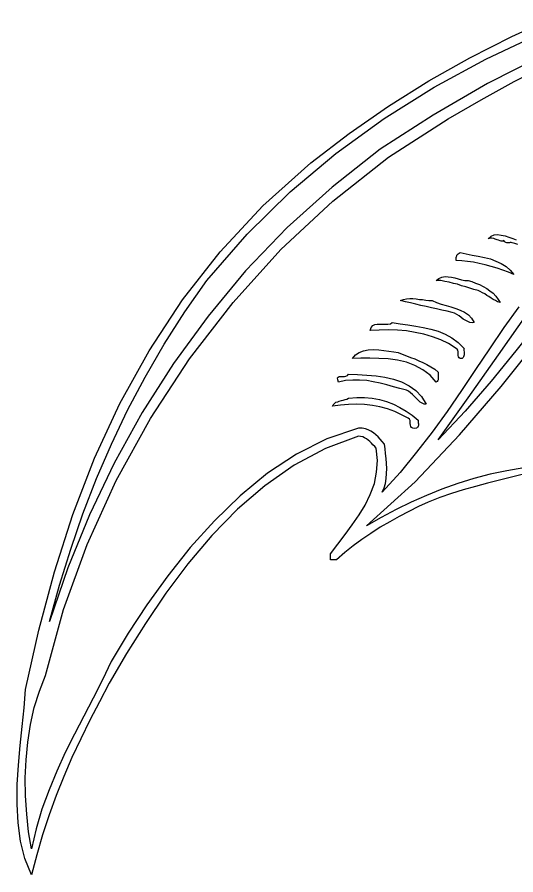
# Model space of a CAD drawing. Extents: x 0.02 to 8.75, y 0.03 to 7.03.
# Drawn here: x 0.144 to 1.8, y 3.397 to 6.245 of the extents above; entities that cross this region are included whole.
import ezdxf

# ---------------------------------------------------------------- set-up
doc = ezdxf.new("R2010")
doc.units = 0
doc.layers.add('1', color=7, linetype='Continuous')

msp = doc.modelspace()

# ---------------------------------------------------------------- linework, layer by layer
for points in [[(1.826, 4.728), (1.786, 4.718), (1.746, 4.708), (1.706, 4.698), (1.666, 4.687), (1.626, 4.675), (1.587, 4.663), (1.548, 4.65), (1.509, 4.635), (1.477, 4.62), (1.445, 4.604), (1.413, 4.587), (1.382, 4.569), (1.35, 4.551), (1.319, 4.531), (1.289, 4.511), (1.26, 4.49), (1.232, 4.467), (1.205, 4.443), (1.185, 4.443), (1.185, 4.463), (1.209, 4.495), (1.233, 4.527), (1.257, 4.559), (1.28, 4.592), (1.3, 4.625), (1.317, 4.66), (1.331, 4.697), (1.338, 4.734), (1.341, 4.773), (1.337, 4.814), (1.332, 4.819), (1.326, 4.825), (1.321, 4.83), (1.316, 4.836), (1.31, 4.84), (1.304, 4.845), (1.298, 4.848), (1.292, 4.851), (1.285, 4.853), (1.278, 4.854), (1.168, 4.813), (1.064, 4.757), (0.967, 4.689), (0.876, 4.611), (0.791, 4.524), (0.711, 4.43), (0.638, 4.332), (0.57, 4.232), (0.507, 4.132), (0.45, 4.033), (0.417, 3.972), (0.385, 3.911), (0.355, 3.849), (0.326, 3.787), (0.299, 3.724), (0.274, 3.66), (0.25, 3.596), (0.228, 3.53), (0.209, 3.464), (0.192, 3.397), (0.17, 3.451), (0.155, 3.509), (0.147, 3.57), (0.144, 3.632), (0.144, 3.697), (0.148, 3.761), (0.154, 3.826), (0.161, 3.89), (0.167, 3.952), (0.172, 4.013), (0.216, 4.209), (0.268, 4.403), (0.329, 4.594), (0.401, 4.781), (0.485, 4.962), (0.582, 5.137), (0.693, 5.306), (0.818, 5.466), (0.96, 5.618), (1.119, 5.761), (1.247, 5.859), (1.377, 5.949), (1.511, 6.033), (1.648, 6.11), (1.787, 6.181), (1.929, 6.245)], [(1.807, 5.49), (1.797, 5.493), (1.788, 5.496), (1.785, 5.497), (1.782, 5.497), (1.779, 5.496), (1.776, 5.496), (1.773, 5.496), (1.77, 5.496), (1.767, 5.497), (1.765, 5.498), (1.763, 5.5), (1.761, 5.503), (1.757, 5.501), (1.752, 5.501), (1.748, 5.502), (1.743, 5.504), (1.738, 5.506), (1.732, 5.508), (1.727, 5.51), (1.721, 5.511), (1.715, 5.511), (1.708, 5.509), (1.718, 5.518), (1.729, 5.522), (1.74, 5.523), (1.752, 5.521), (1.765, 5.519), (1.777, 5.514), (1.79, 5.51), (1.802, 5.506)], [(1.794, 5.39), (1.776, 5.398), (1.757, 5.405), (1.738, 5.411), (1.718, 5.417), (1.699, 5.423), (1.679, 5.427), (1.66, 5.431), (1.64, 5.434), (1.621, 5.436), (1.602, 5.437), (1.602, 5.441), (1.602, 5.444), (1.602, 5.447), (1.603, 5.45), (1.604, 5.453), (1.605, 5.455), (1.607, 5.457), (1.609, 5.459), (1.612, 5.461), (1.615, 5.463), (1.635, 5.459), (1.655, 5.455), (1.675, 5.451), (1.696, 5.447), (1.716, 5.442), (1.734, 5.435), (1.752, 5.427), (1.768, 5.417), (1.782, 5.405), (1.794, 5.39)], [(1.748, 5.298), (1.74, 5.3), (1.733, 5.304), (1.725, 5.308), (1.718, 5.312), (1.711, 5.317), (1.704, 5.321), (1.697, 5.326), (1.69, 5.33), (1.682, 5.334), (1.675, 5.337), (1.661, 5.341), (1.648, 5.345), (1.634, 5.349), (1.62, 5.353), (1.607, 5.358), (1.593, 5.361), (1.579, 5.365), (1.565, 5.367), (1.551, 5.37), (1.536, 5.37), (1.545, 5.377), (1.555, 5.382), (1.566, 5.384), (1.576, 5.383), (1.587, 5.382), (1.598, 5.379), (1.609, 5.376), (1.62, 5.373), (1.631, 5.371), (1.642, 5.37), (1.654, 5.367), (1.667, 5.362), (1.68, 5.357), (1.692, 5.351), (1.704, 5.344), (1.714, 5.336), (1.725, 5.328), (1.734, 5.318), (1.742, 5.308), (1.748, 5.298)], [(1.662, 5.231), (1.655, 5.23), (1.648, 5.231), (1.641, 5.234), (1.634, 5.238), (1.626, 5.242), (1.619, 5.248), (1.612, 5.253), (1.604, 5.258), (1.597, 5.262), (1.589, 5.264), (1.572, 5.269), (1.555, 5.272), (1.537, 5.276), (1.52, 5.28), (1.503, 5.284), (1.485, 5.288), (1.468, 5.292), (1.451, 5.296), (1.434, 5.3), (1.417, 5.304), (1.427, 5.308), (1.437, 5.31), (1.448, 5.311), (1.458, 5.311), (1.469, 5.31), (1.48, 5.308), (1.49, 5.307), (1.501, 5.305), (1.512, 5.304), (1.523, 5.304), (1.537, 5.298), (1.552, 5.292), (1.569, 5.287), (1.585, 5.283), (1.601, 5.278), (1.616, 5.272), (1.63, 5.265), (1.643, 5.256), (1.653, 5.245), (1.662, 5.231)], [(1.629, 5.145), (1.628, 5.142), (1.628, 5.138), (1.629, 5.134), (1.629, 5.131), (1.629, 5.127), (1.629, 5.124), (1.628, 5.12), (1.627, 5.117), (1.625, 5.115), (1.622, 5.112), (1.616, 5.112), (1.612, 5.114), (1.61, 5.117), (1.609, 5.121), (1.609, 5.125), (1.609, 5.13), (1.609, 5.134), (1.608, 5.139), (1.606, 5.142), (1.602, 5.145), (1.577, 5.161), (1.551, 5.173), (1.524, 5.184), (1.495, 5.192), (1.466, 5.198), (1.437, 5.203), (1.407, 5.206), (1.377, 5.207), (1.347, 5.206), (1.317, 5.205), (1.32, 5.214), (1.325, 5.221), (1.332, 5.224), (1.34, 5.225), (1.348, 5.225), (1.358, 5.225), (1.367, 5.225), (1.375, 5.225), (1.384, 5.227), (1.39, 5.231), (1.416, 5.227), (1.442, 5.223), (1.468, 5.219), (1.493, 5.215), (1.518, 5.209), (1.543, 5.202), (1.566, 5.192), (1.588, 5.18), (1.609, 5.165), (1.629, 5.145)], [(1.543, 5.066), (1.542, 5.062), (1.542, 5.059), (1.543, 5.055), (1.543, 5.051), (1.543, 5.048), (1.543, 5.044), (1.542, 5.041), (1.541, 5.038), (1.539, 5.035), (1.536, 5.033), (1.516, 5.056), (1.492, 5.074), (1.465, 5.088), (1.437, 5.099), (1.407, 5.106), (1.376, 5.11), (1.345, 5.112), (1.315, 5.113), (1.286, 5.113), (1.258, 5.112), (1.268, 5.124), (1.28, 5.132), (1.295, 5.137), (1.31, 5.14), (1.327, 5.141), (1.345, 5.14), (1.362, 5.138), (1.379, 5.136), (1.395, 5.134), (1.41, 5.132), (1.423, 5.126), (1.437, 5.12), (1.451, 5.115), (1.465, 5.11), (1.478, 5.104), (1.492, 5.098), (1.505, 5.092), (1.518, 5.084), (1.531, 5.076), (1.543, 5.066)], [(1.503, 4.96), (1.496, 4.96), (1.489, 4.963), (1.483, 4.967), (1.476, 4.973), (1.47, 4.979), (1.464, 4.985), (1.457, 4.992), (1.451, 4.998), (1.444, 5.003), (1.437, 5.006), (1.415, 5.012), (1.394, 5.018), (1.372, 5.024), (1.35, 5.03), (1.327, 5.034), (1.305, 5.038), (1.281, 5.04), (1.259, 5.04), (1.235, 5.038), (1.211, 5.033), (1.209, 5.041), (1.208, 5.047), (1.21, 5.05), (1.214, 5.052), (1.219, 5.052), (1.225, 5.052), (1.231, 5.052), (1.236, 5.053), (1.241, 5.055), (1.245, 5.059), (1.274, 5.058), (1.305, 5.056), (1.336, 5.054), (1.365, 5.05), (1.394, 5.043), (1.421, 5.034), (1.446, 5.021), (1.468, 5.005), (1.487, 4.985), (1.503, 4.96)], [(1.476, 4.907), (1.476, 4.904), (1.476, 4.901), (1.476, 4.898), (1.477, 4.895), (1.477, 4.892), (1.477, 4.889), (1.476, 4.887), (1.475, 4.884), (1.473, 4.882), (1.47, 4.88), (1.463, 4.879), (1.458, 4.88), (1.454, 4.882), (1.452, 4.886), (1.451, 4.89), (1.45, 4.896), (1.449, 4.901), (1.449, 4.906), (1.447, 4.91), (1.443, 4.913), (1.421, 4.925), (1.398, 4.936), (1.374, 4.944), (1.349, 4.951), (1.324, 4.956), (1.298, 4.959), (1.271, 4.96), (1.245, 4.959), (1.218, 4.957), (1.192, 4.953), (1.194, 4.958), (1.198, 4.962), (1.203, 4.966), (1.209, 4.968), (1.214, 4.97), (1.221, 4.972), (1.227, 4.973), (1.233, 4.975), (1.239, 4.977), (1.245, 4.98), (1.272, 4.982), (1.298, 4.982), (1.323, 4.98), (1.348, 4.975), (1.371, 4.969), (1.394, 4.96), (1.415, 4.949), (1.436, 4.937), (1.456, 4.923), (1.476, 4.907)]]:
    msp.add_lwpolyline(points)
at = {"layer": '1'}
for points in [[(1.892, 6.119), (1.706, 6.025), (1.526, 5.92), (1.35, 5.807), (1.19, 5.681), (1.041, 5.546), (0.903, 5.403), (0.778, 5.252), (0.663, 5.095), (0.559, 4.932), (0.466, 4.764), (0.384, 4.592), (0.312, 4.416), (0.251, 4.238), (0.285, 4.359), (0.322, 4.478), (0.362, 4.596), (0.408, 4.713), (0.457, 4.827), (0.511, 4.94), (0.569, 5.05), (0.632, 5.159), (0.701, 5.266), (0.774, 5.37), (0.908, 5.524), (1.051, 5.665), (1.203, 5.792), (1.363, 5.908), (1.529, 6.012), (1.701, 6.105), (1.877, 6.189)], [(1.81, 5.283), (1.761, 5.214), (1.713, 5.144), (1.666, 5.075), (1.62, 5.005), (1.572, 4.936), (1.522, 4.867), (1.471, 4.8), (1.416, 4.733), (1.357, 4.668), (1.363, 4.682), (1.367, 4.697), (1.37, 4.713), (1.371, 4.73), (1.372, 4.746), (1.371, 4.763), (1.37, 4.78), (1.368, 4.796), (1.366, 4.812), (1.364, 4.827), (1.357, 4.836), (1.35, 4.844), (1.343, 4.851), (1.335, 4.858), (1.328, 4.865), (1.319, 4.87), (1.31, 4.875), (1.301, 4.878), (1.29, 4.88), (1.278, 4.88), (1.173, 4.845), (1.072, 4.794), (0.976, 4.731), (0.885, 4.656), (0.8, 4.573), (0.719, 4.484), (0.644, 4.39), (0.575, 4.294), (0.513, 4.199), (0.456, 4.105), (0.427, 4.045), (0.396, 3.984), (0.365, 3.924), (0.334, 3.864), (0.304, 3.803), (0.276, 3.741), (0.25, 3.679), (0.226, 3.615), (0.207, 3.55), (0.192, 3.483), (0.182, 3.54), (0.176, 3.599), (0.172, 3.659), (0.171, 3.719), (0.174, 3.779), (0.179, 3.838), (0.188, 3.896), (0.201, 3.953), (0.218, 4.007), (0.238, 4.059), (0.298, 4.278), (0.377, 4.494), (0.473, 4.706), (0.587, 4.912), (0.716, 5.11), (0.861, 5.298), (1.02, 5.473), (1.193, 5.634), (1.378, 5.78), (1.576, 5.907), (1.685, 5.971), (1.795, 6.031), (1.907, 6.088)], [(1.882, 5.24), (1.8, 5.137), (1.718, 5.036), (1.632, 4.937), (1.543, 4.841), (1.642, 4.981), (1.743, 5.124), (1.845, 5.269)], [(1.827, 4.748), (1.771, 4.739), (1.715, 4.728), (1.661, 4.713), (1.608, 4.697), (1.555, 4.678), (1.504, 4.657), (1.453, 4.634), (1.403, 4.61), (1.353, 4.584), (1.304, 4.556), (1.466, 4.702), (1.613, 4.858), (1.752, 5.019), (1.884, 5.184)]]:
    msp.add_lwpolyline(points, dxfattribs=at)

doc.saveas('drawing.dxf')
